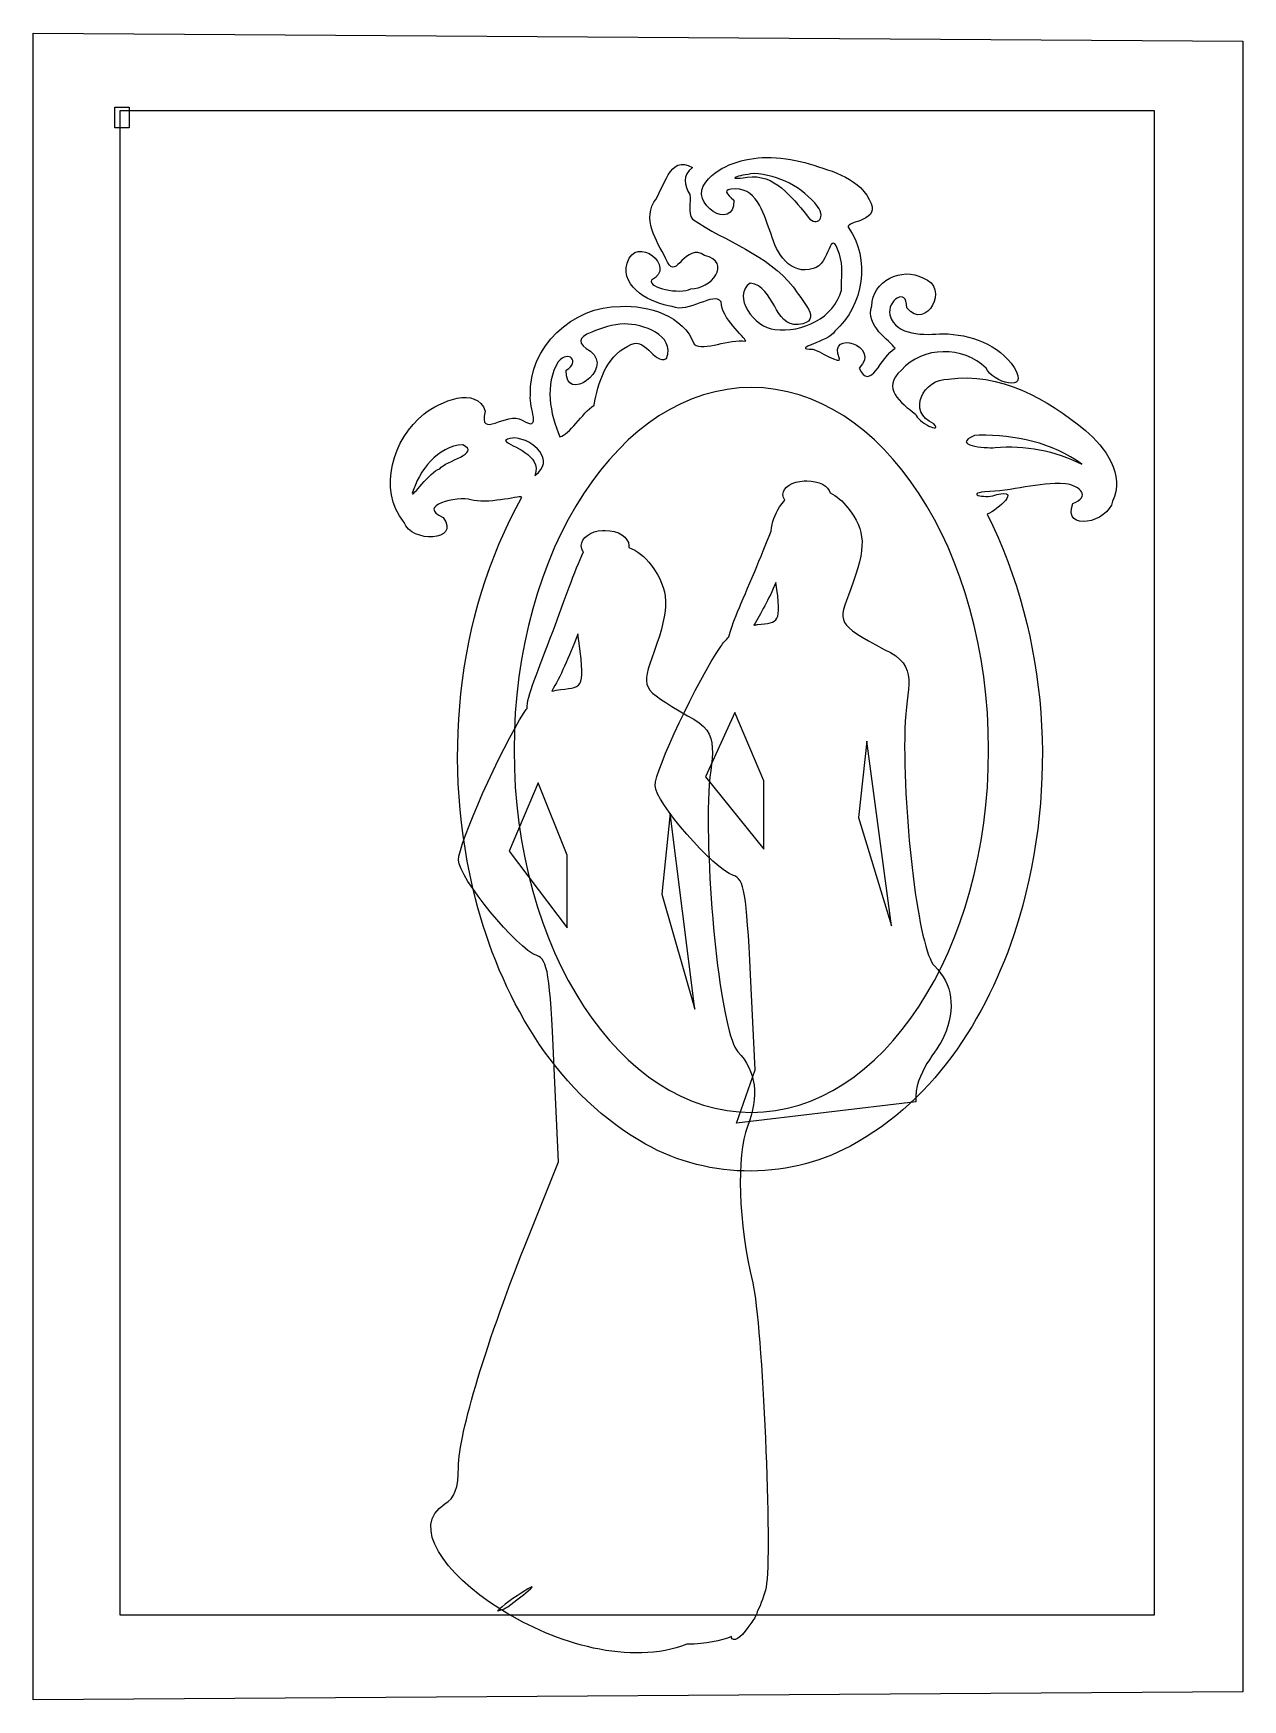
# Model space of a CAD drawing. Header units: centimetres. Extents: x -5 to 6.9, y -8.3 to 8.
import ezdxf

# ---------------------------------------------------------------- set-up
doc = ezdxf.new("R2010")
doc.units = ezdxf.units.CM
doc.header["$MEASUREMENT"] = 0
doc.header["$XCLIPFRAME"] = 0
doc.layers.add('Layer 1', color=7, linetype='Continuous')
picture_1 = doc.add_image_def('image1.jpg', size_in_pixel=(733, 1062))

msp = doc.modelspace()

# ---------------------------------------------------------------- linework, layer by layer
at = {"layer": 'Layer 1', "color": 250, "lineweight": 25}
for points, knots in [([(-4.95384, 8.04617), (-4.95384, 8.04617), (-4.95384, -8.33463), (-4.95384, -8.33463), (-4.95384, -8.33463), (-4.95384, -8.33463), (6.93311, -8.25831), (6.93311, -8.25831), (6.93311, -8.25831), (6.93311, -8.25831), (6.93311, 7.96985), (6.93311, 7.96985), (6.93311, 7.96985), (6.93311, 7.96985), (-4.95384, 8.04617), (-4.95384, 8.04617)], [0, 0, 0, 0, 0.2, 0.2, 0.2, 0.2, 0.4, 0.4, 0.4, 0.4, 0.6, 0.6, 0.6, 0.6, 1, 1, 1, 1]), ([(-4.10467, 7.28377), (-4.10467, 7.28377), (6.06508, 7.28377), (6.06508, 7.28377), (6.06508, 7.28377), (6.06508, 7.28377), (6.06508, -7.50069), (6.06508, -7.50069), (6.06508, -7.50069), (6.06508, -7.50069), (-4.10467, -7.50069), (-4.10467, -7.50069), (-4.10467, -7.50069), (-4.10467, -7.50069), (-4.10467, 7.28377), (-4.10467, 7.28377)], [0, 0, 0, 0, 0.2, 0.2, 0.2, 0.2, 0.4, 0.4, 0.4, 0.4, 0.6, 0.6, 0.6, 0.6, 1, 1, 1, 1]), ([(2.25067, 6.82615), (2.03622, 6.81856), (1.79545, 6.75834), (1.65606, 6.58431), (1.65606, 6.58431), (1.47483, 6.37701), (1.93624, 6.08115), (1.9325, 6.40503), (1.9325, 6.40503), (1.85893, 6.46742), (1.8093, 6.51537), (1.94457, 6.51881), (1.94457, 6.51881), (2.17944, 6.51166), (2.22733, 6.24647), (2.29932, 6.07269), (2.29932, 6.07269), (2.34478, 5.88869), (2.49073, 5.65973), (2.71168, 5.73431), (2.71168, 5.73431), (2.88102, 5.76414), (2.87258, 6.1731), (2.9686, 5.87602), (2.9686, 5.87602), (3.0114, 5.76366), (2.98721, 5.63877), (2.9892, 5.52084), (2.9892, 5.52084), (2.91849, 5.25041), (2.60062, 5.09936), (2.33614, 5.13507), (2.33614, 5.13507), (2.13407, 5.14639), (1.90617, 5.4705), (2.09315, 5.59082), (2.09315, 5.59082), (2.33972, 5.55673), (2.32303, 5.16033), (2.56499, 5.18475), (2.56499, 5.18475), (2.83294, 5.20803), (2.5821, 5.43562), (2.51509, 5.55277), (2.51509, 5.55277), (2.26297, 5.87401), (1.85167, 5.9969), (1.52377, 6.21961), (1.52377, 6.21961), (1.47499, 6.28497), (1.51194, 6.38159), (1.50043, 6.4603), (1.50043, 6.4603), (1.44168, 6.55311), (1.42445, 6.64989), (1.52411, 6.72562), (1.52411, 6.72562), (1.29485, 6.8656), (1.24868, 6.51481), (1.14462, 6.38509), (1.14462, 6.38509), (1.03188, 6.18342), (1.19558, 5.97552), (1.2807, 5.79701), (1.2807, 5.79701), (1.36298, 5.61456), (1.45446, 5.99687), (1.64347, 5.86255), (1.64347, 5.86255), (1.92386, 5.79732), (1.70217, 5.52735), (1.50944, 5.53432), (1.50944, 5.53432), (1.39869, 5.47806), (1.08604, 5.54212), (1.12244, 5.62018), (1.12244, 5.62018), (1.37913, 5.7477), (0.96957, 6.07625), (0.88217, 5.78763), (0.88217, 5.78763), (0.816, 5.53801), (1.12497, 5.39182), (1.32621, 5.36165), (1.32621, 5.36165), (1.48321, 5.28387), (1.7355, 5.51464), (1.80739, 5.4057), (1.80739, 5.4057), (1.8035, 5.24593), (2.04101, 5.06326), (2.04841, 5.01928), (2.04841, 5.01928), (1.8861, 5.04966), (1.6415, 4.9172), (1.54127, 4.98959), (1.54127, 4.98959), (1.43623, 5.27302), (1.09396, 5.37413), (0.81663, 5.3618), (0.81663, 5.3618), (0.35084, 5.36706), (-0.08807, 4.96379), (-0.06761, 4.48759), (-0.06761, 4.48759), (-0.08522, 4.37021), (0.05333, 4.11345), (-0.14749, 4.24479), (-0.14749, 4.24479), (-0.29966, 4.33692), (-0.58521, 4.04476), (-0.51194, 4.33061), (-0.51194, 4.33061), (-0.59323, 4.58709), (-0.96483, 4.42342), (-1.11139, 4.30425), (-1.11139, 4.30425), (-1.41812, 4.06086), (-1.57406, 3.56852), (-1.31001, 3.23879), (-1.31001, 3.23879), (-1.23913, 3.03525), (-0.75306, 3.0463), (-0.9239, 3.2872), (-0.9239, 3.2872), (-1.19898, 3.4001), (-0.78331, 3.50122), (-0.65268, 3.46148), (-0.65268, 3.46148), (-0.50279, 3.41198), (-0.18984, 3.4997), (-0.15179, 3.48799), (-0.15179, 3.48799), (-0.81161, 2.29701), (-0.93773, 0.84889), (-0.60847, -0.46264), (-0.60847, -0.46264), (-0.36481, -1.40139), (0.1487, -2.33111), (1.00322, -2.83825), (1.00322, -2.83825), (1.62422, -3.21557), (2.43777, -3.24035), (3.07695, -2.89223), (3.07695, -2.89223), (3.93144, -2.43823), (4.46665, -1.55168), (4.73743, -0.6479), (4.73743, -0.6479), (5.11593, 0.65211), (5.02824, 2.10191), (4.4217, 3.31948), (4.4217, 3.31948), (4.53333, 3.36768), (4.76113, 3.56764), (4.51542, 3.51344), (4.51542, 3.51344), (4.42752, 3.46553), (4.19837, 3.51753), (4.39821, 3.5398), (4.39821, 3.5398), (4.66414, 3.54336), (4.92444, 3.63596), (5.19022, 3.6177), (5.19022, 3.6177), (5.34039, 3.59807), (5.44357, 3.49413), (5.26215, 3.42311), (5.26215, 3.42311), (5.15905, 3.13707), (5.61637, 3.23788), (5.65398, 3.44611), (5.65398, 3.44611), (5.78269, 3.70379), (5.58002, 3.97797), (5.38926, 4.14126), (5.38926, 4.14126), (5.01655, 4.44794), (4.54073, 4.72175), (4.04022, 4.64713), (4.04022, 4.64713), (3.79506, 4.65312), (3.62566, 4.32286), (3.8968, 4.2086), (3.8968, 4.2086), (3.98866, 4.10001), (3.73774, 4.22507), (3.71608, 4.30317), (3.71608, 4.30317), (3.57508, 4.41512), (3.37291, 4.5587), (3.57896, 4.73414), (3.57896, 4.73414), (3.78807, 4.97458), (4.18756, 4.97218), (4.41119, 4.75566), (4.41119, 4.75566), (4.46339, 4.61776), (4.85194, 4.50096), (4.68646, 4.76142), (4.68646, 4.76142), (4.54099, 4.99016), (4.24951, 5.08756), (3.9891, 5.09302), (3.9891, 5.09302), (3.81069, 5.08207), (3.52397, 5.06361), (3.46466, 5.2783), (3.46466, 5.2783), (3.43595, 5.41424), (3.63518, 5.56151), (3.63044, 5.34778), (3.63044, 5.34778), (3.82157, 5.11365), (4.06568, 5.55179), (3.79055, 5.64168), (3.79055, 5.64168), (3.58587, 5.75397), (3.29031, 5.6109), (3.28767, 5.36651), (3.28767, 5.36651), (3.22, 5.16942), (3.4665, 5.02594), (3.51741, 4.95082), (3.51741, 4.95082), (3.37278, 4.86654), (3.27308, 4.51683), (3.16284, 4.75588), (3.16284, 4.75588), (3.3895, 4.97399), (2.84595, 5.14444), (2.96869, 4.8479), (2.96869, 4.8479), (2.99776, 4.77873), (2.75229, 4.93443), (2.70946, 4.93995), (2.70946, 4.93995), (2.46949, 4.94238), (2.87544, 5.01455), (2.92441, 5.11872), (2.92441, 5.11872), (3.20731, 5.36642), (3.27922, 5.83045), (3.05586, 6.1397), (3.05586, 6.1397), (3.03773, 6.2062), (3.39767, 6.19399), (3.26333, 6.41331), (3.26333, 6.41331), (3.14293, 6.64278), (2.85694, 6.70276), (2.62993, 6.77593), (2.62993, 6.77593), (2.50605, 6.80721), (2.3786, 6.82613), (2.25067, 6.82614), (2.25067, 6.82614), (2.25067, 6.82614), (2.25067, 6.82615), (2.25067, 6.82615)], [0, 0, 0, 0, 0.01515152, 0.01515152, 0.01515152, 0.01515152, 0.03030303, 0.03030303, 0.03030303, 0.03030303, 0.04545455, 0.04545455, 0.04545455, 0.04545455, 0.06060606, 0.06060606, 0.06060606, 0.06060606, 0.07575758, 0.07575758, 0.07575758, 0.07575758, 0.09090909, 0.09090909, 0.09090909, 0.09090909, 0.10606061, 0.10606061, 0.10606061, 0.10606061, 0.12121212, 0.12121212, 0.12121212, 0.12121212, 0.13636364, 0.13636364, 0.13636364, 0.13636364, 0.15151515, 0.15151515, 0.15151515, 0.15151515, 0.16666667, 0.16666667, 0.16666667, 0.16666667, 0.18181818, 0.18181818, 0.18181818, 0.18181818, 0.1969697, 0.1969697, 0.1969697, 0.1969697, 0.21212121, 0.21212121, 0.21212121, 0.21212121, 0.22727273, 0.22727273, 0.22727273, 0.22727273, 0.24242424, 0.24242424, 0.24242424, 0.24242424, 0.25757576, 0.25757576, 0.25757576, 0.25757576, 0.27272727, 0.27272727, 0.27272727, 0.27272727, 0.28787879, 0.28787879, 0.28787879, 0.28787879, 0.3030303, 0.3030303, 0.3030303, 0.3030303, 0.31818182, 0.31818182, 0.31818182, 0.31818182, 0.33333333, 0.33333333, 0.33333333, 0.33333333, 0.34848485, 0.34848485, 0.34848485, 0.34848485, 0.36363636, 0.36363636, 0.36363636, 0.36363636, 0.37878788, 0.37878788, 0.37878788, 0.37878788, 0.39393939, 0.39393939, 0.39393939, 0.39393939, 0.40909091, 0.40909091, 0.40909091, 0.40909091, 0.42424242, 0.42424242, 0.42424242, 0.42424242, 0.43939394, 0.43939394, 0.43939394, 0.43939394, 0.45454545, 0.45454545, 0.45454545, 0.45454545, 0.46969697, 0.46969697, 0.46969697, 0.46969697, 0.48484848, 0.48484848, 0.48484848, 0.48484848, 0.5, 0.5, 0.5, 0.5, 0.51515152, 0.51515152, 0.51515152, 0.51515152, 0.53030303, 0.53030303, 0.53030303, 0.53030303, 0.54545455, 0.54545455, 0.54545455, 0.54545455, 0.56060606, 0.56060606, 0.56060606, 0.56060606, 0.57575758, 0.57575758, 0.57575758, 0.57575758, 0.59090909, 0.59090909, 0.59090909, 0.59090909, 0.60606061, 0.60606061, 0.60606061, 0.60606061, 0.62121212, 0.62121212, 0.62121212, 0.62121212, 0.63636364, 0.63636364, 0.63636364, 0.63636364, 0.65151515, 0.65151515, 0.65151515, 0.65151515, 0.66666667, 0.66666667, 0.66666667, 0.66666667, 0.68181818, 0.68181818, 0.68181818, 0.68181818, 0.6969697, 0.6969697, 0.6969697, 0.6969697, 0.71212121, 0.71212121, 0.71212121, 0.71212121, 0.72727273, 0.72727273, 0.72727273, 0.72727273, 0.74242424, 0.74242424, 0.74242424, 0.74242424, 0.75757576, 0.75757576, 0.75757576, 0.75757576, 0.77272727, 0.77272727, 0.77272727, 0.77272727, 0.78787879, 0.78787879, 0.78787879, 0.78787879, 0.8030303, 0.8030303, 0.8030303, 0.8030303, 0.81818182, 0.81818182, 0.81818182, 0.81818182, 0.83333333, 0.83333333, 0.83333333, 0.83333333, 0.84848485, 0.84848485, 0.84848485, 0.84848485, 0.86363636, 0.86363636, 0.86363636, 0.86363636, 0.87878788, 0.87878788, 0.87878788, 0.87878788, 0.89393939, 0.89393939, 0.89393939, 0.89393939, 0.90909091, 0.90909091, 0.90909091, 0.90909091, 0.92424242, 0.92424242, 0.92424242, 0.92424242, 0.93939394, 0.93939394, 0.93939394, 0.93939394, 0.95454545, 0.95454545, 0.95454545, 0.95454545, 0.96969697, 0.96969697, 0.96969697, 0.96969697, 1, 1, 1, 1]), ([(2.12996, 6.66728), (2.36817, 6.65431), (2.60972, 6.53399), (2.75454, 6.34353), (2.75454, 6.34353), (2.84962, 6.22282), (2.7282, 6.12538), (2.64742, 6.26133), (2.64742, 6.26133), (2.49453, 6.43963), (2.33328, 6.66844), (2.06239, 6.63204), (2.06239, 6.63204), (1.83751, 6.6008), (1.96831, 6.65032), (2.12996, 6.66728)], [0, 0, 0, 0, 0.2, 0.2, 0.2, 0.2, 0.4, 0.4, 0.4, 0.4, 0.6, 0.6, 0.6, 0.6, 1, 1, 1, 1]), ([(0.85299, 5.18894), (1.0354, 5.19337), (1.35659, 5.08295), (1.27056, 4.84809), (1.27056, 4.84809), (1.13426, 4.78692), (1.06694, 5.09108), (0.88829, 4.97059), (0.88829, 4.97059), (0.67686, 4.86591), (0.5941, 4.60921), (0.55901, 4.3917), (0.55901, 4.3917), (0.43903, 4.31255), (0.31381, 4.09505), (0.22189, 4.08029), (0.22189, 4.08029), (0.12419, 4.30685), (0.07032, 4.59494), (0.20613, 4.81689), (0.20613, 4.81689), (0.30862, 4.93942), (0.42422, 4.81758), (0.28516, 4.73419), (0.28516, 4.73419), (0.26637, 4.39378), (0.75735, 4.73886), (0.52378, 4.92145), (0.52378, 4.92145), (0.39625, 4.99809), (0.38742, 5.05448), (0.53499, 5.10774), (0.53499, 5.10774), (0.63599, 5.15002), (0.74201, 5.18886), (0.85298, 5.18893), (0.85298, 5.18893), (0.85298, 5.18893), (0.85299, 5.18894), (0.85299, 5.18894)], [0, 0, 0, 0, 0.09090909, 0.09090909, 0.09090909, 0.09090909, 0.18181818, 0.18181818, 0.18181818, 0.18181818, 0.27272727, 0.27272727, 0.27272727, 0.27272727, 0.36363636, 0.36363636, 0.36363636, 0.36363636, 0.45454545, 0.45454545, 0.45454545, 0.45454545, 0.54545455, 0.54545455, 0.54545455, 0.54545455, 0.63636364, 0.63636364, 0.63636364, 0.63636364, 0.72727273, 0.72727273, 0.72727273, 0.72727273, 0.81818182, 0.81818182, 0.81818182, 0.81818182, 1, 1, 1, 1]), ([(4.34257, 4.0965), (4.69551, 4.09772), (5.06241, 4.02342), (5.35155, 3.81111), (5.35155, 3.81111), (5.0903, 3.94417), (4.79121, 4.00021), (4.49954, 3.97356), (4.49954, 3.97356), (4.39841, 3.96527), (4.06439, 3.99493), (4.29625, 4.09158), (4.29625, 4.09158), (4.29625, 4.09158), (4.34257, 4.0965), (4.34257, 4.0965), (4.34257, 4.0965), (4.34257, 4.0965), (4.34257, 4.0965), (4.34257, 4.0965)], [0, 0, 0, 0, 0.16666667, 0.16666667, 0.16666667, 0.16666667, 0.33333333, 0.33333333, 0.33333333, 0.33333333, 0.5, 0.5, 0.5, 0.5, 0.66666667, 0.66666667, 0.66666667, 0.66666667, 1, 1, 1, 1]), ([(-0.73297, 4.0006), (-0.54956, 3.91611), (-0.90231, 3.84453), (-0.95896, 3.76544), (-0.95896, 3.76544), (-1.0599, 3.73509), (-1.23431, 3.47499), (-1.22936, 3.52605), (-1.22936, 3.52605), (-1.16093, 3.74356), (-0.98281, 3.99149), (-0.73297, 4.0006)], [0, 0, 0, 0, 0.25, 0.25, 0.25, 0.25, 0.5, 0.5, 0.5, 0.5, 1, 1, 1, 1]), ([(-0.22068, 4.06877), (-0.03989, 4.0542), (0.18629, 3.84662), (-0.02373, 3.70019), (-0.02373, 3.70019), (0.05178, 3.90884), (-0.26231, 3.97933), (-0.31394, 4.04334), (-0.31394, 4.04334), (-0.28769, 4.06396), (-0.25292, 4.06864), (-0.22067, 4.06877), (-0.22067, 4.06877), (-0.22067, 4.06877), (-0.22068, 4.06877), (-0.22068, 4.06877)], [0, 0, 0, 0, 0.2, 0.2, 0.2, 0.2, 0.4, 0.4, 0.4, 0.4, 0.6, 0.6, 0.6, 0.6, 1, 1, 1, 1])]:
    msp.add_open_spline(points, degree=3, knots=knots, dxfattribs=at)
at = {"layer": 'Layer 1', "color": 7, "lineweight": 25}
msp.add_open_spline([(2.10373, 4.5646), (3.39172, 4.5646), (4.43609, 2.9689), (4.43609, 1.00144), (4.43609, 1.00144), (4.43609, -0.96601), (3.39172, -2.56172), (2.10373, -2.56172), (2.10373, -2.56172), (0.81574, -2.56172), (-0.22863, -0.96602), (-0.22863, 1.00144), (-0.22863, 1.00144), (-0.22863, 2.9689), (0.81574, 4.5646), (2.10373, 4.5646)], degree=3, knots=[0, 0, 0, 0, 0.2, 0.2, 0.2, 0.2, 0.4, 0.4, 0.4, 0.4, 0.6, 0.6, 0.6, 0.6, 1, 1, 1, 1], dxfattribs=at)
at = {"layer": 'Layer 1', "lineweight": 25}
for points, knots in [([(2.62416, 3.64692), (2.50641, 3.64002), (2.41429, 3.58193), (2.41429, 3.51177), (2.41429, 3.51177), (2.41429, 3.49237), (2.42151, 3.4736), (2.43416, 3.45692), (2.43416, 3.45692), (2.41555, 3.43747), (2.39753, 3.41534), (2.38169, 3.39094), (2.38169, 3.39094), (2.33299, 3.31594), (2.30714, 3.24397), (2.29901, 3.15165), (2.29901, 3.15165), (2.24771, 3.02752), (2.1931, 2.89068), (2.13684, 2.75574), (2.13684, 2.75574), (2.00666, 2.44353), (1.90447, 2.22922), (1.88404, 2.11259), (1.88404, 2.11259), (1.85465, 2.08589), (1.82726, 2.05489), (1.80295, 2.01958), (1.80295, 2.01958), (1.57451, 1.68775), (1.15743, 0.80331), (1.15743, 0.65219), (1.15743, 0.65219), (1.15743, 0.49194), (1.73378, -0.1705), (1.92776, -0.23264), (1.92776, -0.23264), (2.03302, -0.26636), (2.05664, -0.4034), (2.0947, -1.2065), (2.0947, -1.2065), (2.0947, -1.2065), (2.14001, -2.14221), (2.14001, -2.14221), (2.14001, -2.14221), (2.14001, -2.14221), (1.95717, -2.66849), (1.95717, -2.66849), (1.95717, -2.66849), (1.95717, -2.66849), (3.72042, -2.45623), (3.72042, -2.45623), (3.72042, -2.45623), (3.7035, -2.16519), (3.93608, -1.96278), (3.99707, -1.81547), (3.99707, -1.81547), (4.11488, -1.5309), (4.08367, -1.30351), (3.90326, -1.12144), (3.90326, -1.12144), (3.75131, -0.9681), (3.59281, 0.30144), (3.6123, 1.20789), (3.6123, 1.20789), (3.62157, 1.62692), (3.77539, 1.82474), (3.40799, 1.98937), (3.40799, 1.98937), (2.94074, 2.25072), (2.94927, 2.23681), (3.08126, 2.58561), (3.08126, 2.58561), (3.23639, 2.99557), (3.22961, 3.15514), (3.05264, 3.38219), (3.05264, 3.38219), (3.00118, 3.44821), (2.9417, 3.49681), (2.87854, 3.52847), (2.87854, 3.52847), (2.86473, 3.59557), (2.76742, 3.64692), (2.648, 3.64692), (2.648, 3.64692), (2.63994, 3.64692), (2.632, 3.64738), (2.62415, 3.64692), (2.62415, 3.64692), (2.62415, 3.64692), (2.62416, 3.64692), (2.62416, 3.64692)], [0, 0, 0, 0, 0.04166667, 0.04166667, 0.04166667, 0.04166667, 0.08333333, 0.08333333, 0.08333333, 0.08333333, 0.125, 0.125, 0.125, 0.125, 0.16666667, 0.16666667, 0.16666667, 0.16666667, 0.20833333, 0.20833333, 0.20833333, 0.20833333, 0.25, 0.25, 0.25, 0.25, 0.29166667, 0.29166667, 0.29166667, 0.29166667, 0.33333333, 0.33333333, 0.33333333, 0.33333333, 0.375, 0.375, 0.375, 0.375, 0.41666667, 0.41666667, 0.41666667, 0.41666667, 0.45833333, 0.45833333, 0.45833333, 0.45833333, 0.5, 0.5, 0.5, 0.5, 0.54166667, 0.54166667, 0.54166667, 0.54166667, 0.58333333, 0.58333333, 0.58333333, 0.58333333, 0.625, 0.625, 0.625, 0.625, 0.66666667, 0.66666667, 0.66666667, 0.66666667, 0.70833333, 0.70833333, 0.70833333, 0.70833333, 0.75, 0.75, 0.75, 0.75, 0.79166667, 0.79166667, 0.79166667, 0.79166667, 0.83333333, 0.83333333, 0.83333333, 0.83333333, 0.875, 0.875, 0.875, 0.875, 0.91666667, 0.91666667, 0.91666667, 0.91666667, 1, 1, 1, 1]), ([(0.64198, 3.15987), (0.52426, 3.15217), (0.43211, 3.0878), (0.43211, 3.01), (0.43211, 3.01), (0.43211, 2.98815), (0.43975, 2.9679), (0.45278, 2.94917), (0.45278, 2.94917), (0.36929, 2.765), (0.26443, 2.46354), (0.15466, 2.1716), (0.15466, 2.1716), (0.00581, 1.77571), (-0.10629, 1.5201), (-0.10132, 1.40813), (-0.10132, 1.40813), (-0.11096, 1.39558), (-0.1202, 1.38313), (-0.12914, 1.36934), (-0.12914, 1.36934), (-0.35757, 1.01717), (-0.77466, 0.0786), (-0.77466, -0.08178), (-0.77466, -0.08178), (-0.77466, -0.25185), (-0.19752, -0.95474), (-0.00354, -1.02068), (-0.00354, -1.02068), (0.10172, -1.05646), (0.12455, -1.20248), (0.16261, -2.0548), (0.16261, -2.0548), (0.16261, -2.0548), (0.20792, -3.04748), (0.20792, -3.04748), (0.20792, -3.04748), (0.20792, -3.04748), (-0.08145, -3.76863), (-0.08145, -3.76863), (-0.08145, -3.76863), (-0.4968, -4.805), (-0.77467, -5.71956), (-0.77467, -6.04845), (-0.77467, -6.04845), (-0.77467, -6.25311), (-0.81259, -6.3546), (-0.91061, -6.41079), (-0.91061, -6.41079), (-1.24635, -6.6274), (-0.92025, -7.09305), (-0.37003, -7.44138), (-0.37003, -7.44138), (-0.26653, -7.3474), (0.24118, -7.01595), (-0.28974, -7.42198), (-0.28974, -7.42198), (-0.31598, -7.43575), (-0.3358, -7.44606), (-0.35095, -7.45284), (-0.35095, -7.45284), (0.18305, -7.78522), (0.91932, -8.00613), (1.47033, -7.78961), (1.47033, -7.78961), (1.66341, -7.78718), (1.80497, -7.75762), (1.90916, -7.71467), (1.90916, -7.71467), (1.9089, -7.72307), (1.90997, -7.7307), (1.91393, -7.73495), (1.91393, -7.73495), (1.94911, -7.77263), (2.02542, -7.70028), (2.09757, -7.58596), (2.09757, -7.58596), (2.12877, -7.54895), (2.14926, -7.50946), (2.16117, -7.47223), (2.16117, -7.47223), (2.19996, -7.39317), (2.23192, -7.30645), (2.24862, -7.22714), (2.24862, -7.22714), (2.31236, -6.92442), (2.21165, -4.62656), (2.11745, -4.23587), (2.11745, -4.23587), (1.97648, -3.65123), (1.95375, -2.98614), (2.06498, -2.701), (2.06498, -2.701), (2.18279, -2.399), (2.15158, -2.15809), (1.97117, -1.96486), (1.97117, -1.96486), (1.81923, -1.80212), (1.66151, -0.45485), (1.681, 0.50715), (1.681, 0.50715), (1.69027, 0.95186), (1.84409, 1.16202), (1.47669, 1.33674), (1.47669, 1.33674), (1.00944, 1.61411), (1.01717, 1.59956), (1.14916, 1.96973), (1.14916, 1.96973), (1.30429, 2.40481), (1.2983, 2.57422), (1.12134, 2.81519), (1.12134, 2.81519), (1.0567, 2.90321), (0.979, 2.96193), (0.89795, 2.99239), (0.89795, 2.99239), (0.89897, 2.99808), (0.89954, 3.00415), (0.89954, 3.01002), (0.89954, 3.01002), (0.89954, 3.09301), (0.79475, 3.15989), (0.66582, 3.15989), (0.66582, 3.15989), (0.65776, 3.15989), (0.64982, 3.1604), (0.64197, 3.15989), (0.64197, 3.15989), (0.64197, 3.15989), (0.64198, 3.15987), (0.64198, 3.15987)], [0, 0, 0, 0, 0.02941176, 0.02941176, 0.02941176, 0.02941176, 0.05882353, 0.05882353, 0.05882353, 0.05882353, 0.08823529, 0.08823529, 0.08823529, 0.08823529, 0.11764706, 0.11764706, 0.11764706, 0.11764706, 0.14705882, 0.14705882, 0.14705882, 0.14705882, 0.17647059, 0.17647059, 0.17647059, 0.17647059, 0.20588235, 0.20588235, 0.20588235, 0.20588235, 0.23529412, 0.23529412, 0.23529412, 0.23529412, 0.26470588, 0.26470588, 0.26470588, 0.26470588, 0.29411765, 0.29411765, 0.29411765, 0.29411765, 0.32352941, 0.32352941, 0.32352941, 0.32352941, 0.35294118, 0.35294118, 0.35294118, 0.35294118, 0.38235294, 0.38235294, 0.38235294, 0.38235294, 0.41176471, 0.41176471, 0.41176471, 0.41176471, 0.44117647, 0.44117647, 0.44117647, 0.44117647, 0.47058824, 0.47058824, 0.47058824, 0.47058824, 0.5, 0.5, 0.5, 0.5, 0.52941176, 0.52941176, 0.52941176, 0.52941176, 0.55882353, 0.55882353, 0.55882353, 0.55882353, 0.58823529, 0.58823529, 0.58823529, 0.58823529, 0.61764706, 0.61764706, 0.61764706, 0.61764706, 0.64705882, 0.64705882, 0.64705882, 0.64705882, 0.67647059, 0.67647059, 0.67647059, 0.67647059, 0.70588235, 0.70588235, 0.70588235, 0.70588235, 0.73529412, 0.73529412, 0.73529412, 0.73529412, 0.76470588, 0.76470588, 0.76470588, 0.76470588, 0.79411765, 0.79411765, 0.79411765, 0.79411765, 0.82352941, 0.82352941, 0.82352941, 0.82352941, 0.85294118, 0.85294118, 0.85294118, 0.85294118, 0.88235294, 0.88235294, 0.88235294, 0.88235294, 0.91176471, 0.91176471, 0.91176471, 0.91176471, 0.94117647, 0.94117647, 0.94117647, 0.94117647, 1, 1, 1, 1]), ([(2.34592, 2.64841), (2.40126, 2.24314), (2.37588, 2.25417), (2.16308, 2.23342), (2.16308, 2.23342), (2.15082, 2.23222), (2.13916, 2.22979), (2.12731, 2.22786), (2.12731, 2.22786), (2.19655, 2.33734), (2.27286, 2.48198), (2.34593, 2.64841), (2.34593, 2.64841), (2.34593, 2.64841), (2.34592, 2.64841), (2.34592, 2.64841)], [0, 0, 0, 0, 0.2, 0.2, 0.2, 0.2, 0.4, 0.4, 0.4, 0.4, 0.6, 0.6, 0.6, 0.6, 1, 1, 1, 1]), ([(0.39951, 2.14339), (0.47072, 1.61004), (0.45927, 1.61953), (0.23098, 1.59592), (0.23098, 1.59592), (0.20005, 1.59272), (0.17032, 1.5865), (0.14194, 1.57829), (0.14194, 1.57829), (0.2229, 1.71875), (0.31343, 1.9134), (0.39792, 2.13811), (0.39792, 2.13811), (0.39857, 2.13984), (0.39886, 2.14167), (0.39951, 2.1434), (0.39951, 2.1434), (0.39951, 2.1434), (0.39951, 2.14339), (0.39951, 2.14339)], [0, 0, 0, 0, 0.16666667, 0.16666667, 0.16666667, 0.16666667, 0.33333333, 0.33333333, 0.33333333, 0.33333333, 0.5, 0.5, 0.5, 0.5, 0.66666667, 0.66666667, 0.66666667, 0.66666667, 1, 1, 1, 1]), ([(1.94048, 1.36927), (1.94048, 1.36927), (2.22588, 0.6983), (2.22588, 0.6983), (2.22588, 0.6983), (2.22588, 0.6983), (2.22588, 0.02574), (2.22588, 0.02574), (2.22588, 0.02574), (2.22588, 0.02574), (1.65429, 0.73567), (1.65429, 0.73567), (1.65429, 0.73567), (1.65429, 0.73567), (1.94048, 1.36928), (1.94048, 1.36928), (1.94048, 1.36928), (1.94048, 1.36928), (1.94048, 1.36927), (1.94048, 1.36927)], [0, 0, 0, 0, 0.16666667, 0.16666667, 0.16666667, 0.16666667, 0.33333333, 0.33333333, 0.33333333, 0.33333333, 0.5, 0.5, 0.5, 0.5, 0.66666667, 0.66666667, 0.66666667, 0.66666667, 1, 1, 1, 1]), ([(3.23788, 1.08704), (3.23788, 1.08704), (3.48114, -0.72872), (3.48114, -0.72872), (3.48114, -0.72872), (3.48114, -0.72872), (3.15759, 0.33736), (3.15759, 0.33736), (3.15759, 0.33736), (3.15759, 0.33736), (3.23788, 1.08704), (3.23788, 1.08704)], [0, 0, 0, 0, 0.25, 0.25, 0.25, 0.25, 0.5, 0.5, 0.5, 0.5, 1, 1, 1, 1]), ([(0.00838, 0.67905), (0.00838, 0.67905), (0.29457, -0.03328), (0.29457, -0.03328), (0.29457, -0.03328), (0.29457, -0.03328), (0.29457, -0.7465), (0.29457, -0.7465), (0.29457, -0.7465), (0.29457, -0.7465), (-0.27702, 0.00551), (-0.27702, 0.00551), (-0.27702, 0.00551), (-0.27702, 0.00551), (0.00838, 0.67905), (0.00838, 0.67905)], [0, 0, 0, 0, 0.2, 0.2, 0.2, 0.2, 0.4, 0.4, 0.4, 0.4, 0.6, 0.6, 0.6, 0.6, 1, 1, 1, 1]), ([(1.30578, 0.3793), (1.30578, 0.3793), (1.54904, -1.54788), (1.54904, -1.54788), (1.54904, -1.54788), (1.54904, -1.54788), (1.22549, -0.4159), (1.22549, -0.4159), (1.22549, -0.4159), (1.22549, -0.4159), (1.30578, 0.3793), (1.30578, 0.3793)], [0, 0, 0, 0, 0.25, 0.25, 0.25, 0.25, 0.5, 0.5, 0.5, 0.5, 1, 1, 1, 1]), ([(-0.37003, -7.44138), (-0.39549, -7.4645), (-0.39678, -7.47292), (-0.35175, -7.45284), (-0.35175, -7.45284), (-0.35787, -7.44903), (-0.36397, -7.44522), (-0.37003, -7.44138)], [0, 0, 0, 0, 0.33333333, 0.33333333, 0.33333333, 0.33333333, 1, 1, 1, 1])]:
    msp.add_open_spline(points, degree=3, knots=knots, dxfattribs=at)

# ---------------------------------------------------------------- pictures from other files: only their frames are drawn
at = {"layer": 'Layer 1', "color": 0}
image = msp.add_image(picture_1, insert=(-4.10294, -7.52569), size_in_units=(10.18056, 14.75), dxfattribs=at)
image.set_boundary_path([(-4.103, -7.5257), (6.0822, 7.2372)])
image.dxf.flags = 3

doc.saveas('drawing.dxf')
